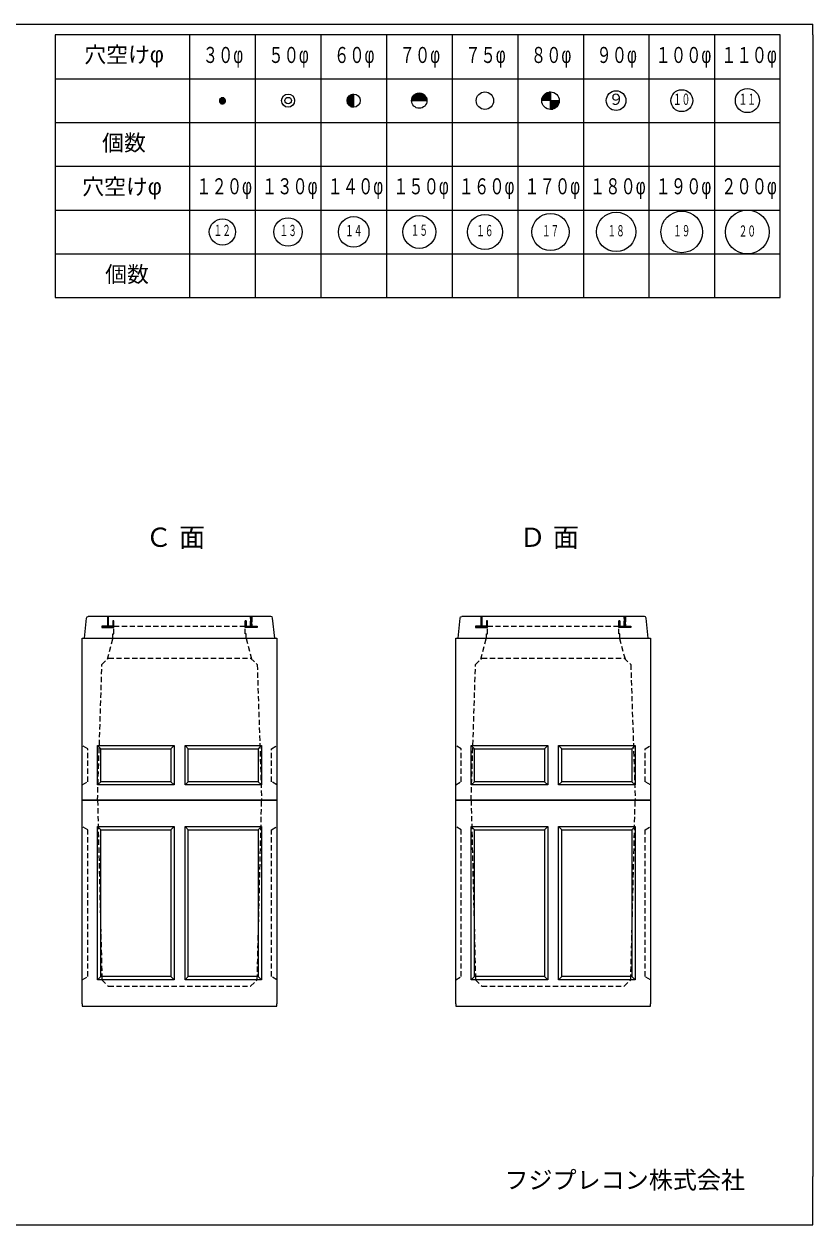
# Model space of a CAD drawing. Units: millimetres, scale not verified. Extents: x -3704 to 3796, y -2790 to 2696.
# Drawn here: x 189 to 3796, y -2790 to 2696 of the extents above; entities that cross this region are included whole.
import ezdxf
from ezdxf.enums import TextEntityAlignment as Align

# ---------------------------------------------------------------- set-up
doc = ezdxf.new("R2010")
doc.units = ezdxf.units.MM
doc.header["$LTSCALE"] = 20
doc.linetypes.add('DASHED1', pattern=[1.8, 1.2, -0.6])
doc.layers.add('0-0_レイヤ_1', color=7, linetype='Continuous')
doc.styles.add('HG丸ｺﾞｼｯｸM-PRO', font='')
doc.styles.add('ＭＳ ゴシック', font='')
doc.styles.get('HG丸ｺﾞｼｯｸM-PRO').set_extended_font_data('HG丸ｺﾞｼｯｸM-PRO')
doc.styles.get('ＭＳ ゴシック').set_extended_font_data('MS Gothic')

msp = doc.modelspace()

# ---------------------------------------------------------------- linework, layer by layer
at = {"layer": '0-0_レイヤ_1'}
for p, q in [((3795.88, 2646.47), (3795.88, 2696.47)), ((945.88, 2646.47), (945.88, 1446.47)), ((1245.88, 2646.47), (1245.88, 1446.47)), ((1545.88, 2646.47), (1545.88, 1446.47)), ((1845.88, 2646.47), (1845.88, 1446.47)), ((2145.88, 2646.47), (2145.88, 1446.47)), ((2445.88, 2646.47), (2445.88, 1446.47)), ((2745.88, 2646.47), (2745.88, 1446.47)), ((3045.88, 2646.47), (3045.88, 1446.47)), ((3345.88, 2646.47), (3345.88, 1446.47)), ((3795.88, 2646.47), (3795.88, -2568.82)), ((331.45, 2446.47), (945.88, 2446.47)), ((945.88, 2446.47), (3645.88, 2446.47)), ((1089.41, 2360), (1102.36, 2360)), ((1669.11, 2360), (1695.88, 2360)), ((1670.21, 2362), (1695.88, 2362)), ((1671.54, 2364), (1695.88, 2364)), ((1673.11, 2366), (1695.88, 2366)), ((1674.99, 2368), (1695.88, 2368)), ((1677.27, 2370), (1695.88, 2370)), ((1680.13, 2372), (1695.88, 2372)), ((1683.96, 2374), (1695.88, 2374)), ((1690.59, 2376), (1695.88, 2376)), ((1695.88, 2316.47), (1695.88, 2376.47)), ((1963.6, 2360), (2028.16, 2360)), ((1964.52, 2362), (2027.25, 2362)), ((1965.59, 2364), (2026.18, 2364)), ((1966.84, 2366), (2024.93, 2366)), ((1968.29, 2368), (2023.48, 2368)), ((1969.97, 2370), (2021.79, 2370)), ((1971.94, 2372), (2019.82, 2372)), ((1974.27, 2374), (2017.5, 2374)), ((1977.09, 2376), (2014.67, 2376)), ((1980.69, 2378), (2011.08, 2378)), ((1985.84, 2380), (2005.92, 2380)), ((2558.24, 2360), (2595.88, 2360)), ((2559.02, 2362), (2595.88, 2362)), ((2559.93, 2364), (2595.88, 2364)), ((2560.97, 2366), (2595.88, 2366)), ((2562.17, 2368), (2595.88, 2368)), ((2563.53, 2370), (2595.88, 2370)), ((2565.09, 2372), (2595.88, 2372)), ((2566.86, 2374), (2595.88, 2374)), ((2568.9, 2376), (2595.88, 2376)), ((2571.27, 2378), (2595.88, 2378)), ((2574.07, 2380), (2595.88, 2380)), ((2577.51, 2382), (2595.88, 2382)), ((2582.04, 2384), (2595.88, 2384)), ((2589.76, 2386), (2595.88, 2386)), ((1080.89, 2346), (1110.87, 2346)), ((1080.96, 2348), (1110.8, 2348)), ((1081.09, 2344), (1110.68, 2344)), ((1081.3, 2350), (1110.46, 2350)), ((1081.56, 2342), (1110.2, 2342)), ((1081.94, 2352), (1109.83, 2352)), ((1082.35, 2340), (1109.41, 2340)), ((1082.91, 2354), (1108.86, 2354)), ((1083.5, 2338), (1108.26, 2338)), ((1084.3, 2356), (1107.47, 2356)), ((1085.14, 2336), (1106.62, 2336)), ((1086.29, 2358), (1105.48, 2358)), ((1087.55, 2334), (1104.22, 2334)), ((1091.93, 2332), (1099.83, 2332)), ((1665.89, 2346), (1695.88, 2346)), ((1665.92, 2348), (1695.88, 2348)), ((1665.98, 2344), (1695.88, 2344)), ((1666.09, 2350), (1695.88, 2350)), ((1666.22, 2342), (1695.88, 2342)), ((1666.4, 2352), (1695.88, 2352)), ((1666.59, 2340), (1695.88, 2340)), ((1666.84, 2354), (1695.88, 2354)), ((1667.1, 2338), (1695.88, 2338)), ((1667.44, 2356), (1695.88, 2356)), ((1667.77, 2336), (1695.88, 2336)), ((1668.19, 2358), (1695.88, 2358)), ((1668.6, 2334), (1695.88, 2334)), ((1669.6, 2332), (1695.88, 2332)), ((1670.81, 2330), (1695.88, 2330)), ((1672.24, 2328), (1695.88, 2328)), ((1673.95, 2326), (1695.88, 2326)), ((1676.01, 2324), (1695.88, 2324)), ((1678.53, 2322), (1695.88, 2322)), ((1681.76, 2320), (1695.88, 2320)), ((1686.43, 2318), (1695.88, 2318)), ((1960.88, 2346.47), (2030.88, 2346.47)), ((1960.92, 2348), (2030.85, 2348)), ((1961.06, 2350), (2030.7, 2350)), ((1961.32, 2352), (2030.44, 2352)), ((1961.7, 2354), (2030.06, 2354)), ((1962.2, 2356), (2029.56, 2356)), ((1962.84, 2358), (2028.93, 2358)), ((2555.91, 2348), (2595.88, 2348)), ((2556.04, 2350), (2595.88, 2350)), ((2556.27, 2352), (2595.88, 2352)), ((2556.6, 2354), (2595.88, 2354)), ((2557.03, 2356), (2595.88, 2356)), ((2557.58, 2358), (2595.88, 2358)), ((2595.88, 2346), (2635.88, 2346)), ((2595.88, 2344), (2635.81, 2344)), ((2595.88, 2342), (2635.63, 2342)), ((2595.88, 2340), (2635.36, 2340)), ((2595.88, 2338), (2634.98, 2338)), ((2595.88, 2336), (2634.49, 2336)), ((2595.88, 2334), (2633.89, 2334)), ((2595.88, 2332), (2633.17, 2332)), ((2595.88, 2330), (2632.33, 2330)), ((2595.88, 2328), (2631.36, 2328)), ((2595.88, 2326), (2630.25, 2326)), ((2595.88, 2324), (2628.97, 2324)), ((2595.88, 2322), (2627.52, 2322)), ((2595.88, 2320), (2625.87, 2320)), ((2595.88, 2318), (2623.98, 2318)), ((2595.88, 2316), (2621.8, 2316)), ((2595.88, 2314), (2619.24, 2314)), ((2595.88, 2312), (2616.17, 2312)), ((2595.88, 2310), (2612.31, 2310)), ((2595.88, 2308), (2606.84, 2308)), ((331.45, 2246.47), (945.88, 2246.47)), ((945.88, 2246.47), (3645.88, 2246.47)), ((331.45, 2046.47), (945.88, 2046.47)), ((945.88, 2046.47), (3645.88, 2046.47)), ((331.45, 1846.47), (945.88, 1846.47)), ((945.88, 1846.47), (3645.88, 1846.47)), ((331.45, 1646.47), (945.88, 1646.47)), ((945.88, 1646.47), (3645.88, 1646.47)), ((464.88, -110), (474.88, -17.5)), ((1317.38, -10), (482.38, -10)), ((569.88, -12), (574.88, -12)), ((569.88, -14), (574.88, -14)), ((569.88, -16), (574.88, -16)), ((569.88, -18), (574.88, -18)), ((569.88, -20), (574.88, -20)), ((569.88, -22), (574.88, -22)), ((569.88, -24), (574.88, -24)), ((569.88, -26), (574.88, -26)), ((569.88, -28), (574.88, -28)), ((569.88, -30), (574.88, -30)), ((569.88, -32), (574.88, -32)), ((569.88, -34), (574.88, -34)), ((569.88, -36), (574.88, -36)), ((569.88, -38), (574.88, -38)), ((569.88, -40), (574.88, -40)), ((569.88, -42), (574.88, -42)), ((569.88, -44), (574.88, -44)), ((569.88, -46), (574.88, -46)), ((569.88, -48), (574.88, -48)), ((569.88, -50), (574.88, -50)), ((569.88, -52), (574.88, -52)), ((569.88, -54), (574.88, -54)), ((594.88, -30), (599.88, -30)), ((594.88, -32), (599.88, -32)), ((594.88, -34), (599.88, -34)), ((594.88, -36), (599.88, -36)), ((594.88, -38), (599.88, -38)), ((594.88, -40), (599.88, -40)), ((594.88, -42), (599.88, -42)), ((594.88, -44), (599.88, -44)), ((594.88, -46), (599.88, -46)), ((594.88, -48), (599.88, -48)), ((594.88, -50), (599.88, -50)), ((594.88, -52), (599.88, -52)), ((594.88, -54), (599.88, -54)), ((1199.88, -30), (1204.88, -30)), ((1199.88, -32), (1204.88, -32)), ((1199.88, -34), (1204.88, -34)), ((1199.88, -36), (1204.88, -36)), ((1199.88, -38), (1204.88, -38)), ((1199.88, -40), (1204.88, -40)), ((1199.88, -42), (1204.88, -42)), ((1199.88, -44), (1204.88, -44)), ((1199.88, -46), (1204.88, -46)), ((1199.88, -48), (1204.88, -48)), ((1199.88, -50), (1204.88, -50)), ((1199.88, -52), (1204.88, -52)), ((1199.88, -54), (1204.88, -54)), ((1224.88, -12), (1229.88, -12)), ((1224.88, -14), (1229.88, -14)), ((1224.88, -16), (1229.88, -16)), ((1224.88, -18), (1229.88, -18)), ((1224.88, -20), (1229.88, -20)), ((1224.88, -22), (1229.88, -22)), ((1224.88, -24), (1229.88, -24)), ((1224.88, -26), (1229.88, -26)), ((1224.88, -28), (1229.88, -28)), ((1224.88, -30), (1229.88, -30)), ((1224.88, -32), (1229.88, -32)), ((1224.88, -34), (1229.88, -34)), ((1224.88, -36), (1229.88, -36)), ((1224.88, -38), (1229.88, -38)), ((1224.88, -40), (1229.88, -40)), ((1224.88, -42), (1229.88, -42)), ((1224.88, -44), (1229.88, -44)), ((1224.88, -46), (1229.88, -46)), ((1224.88, -48), (1229.88, -48)), ((1224.88, -50), (1229.88, -50)), ((1224.88, -52), (1229.88, -52)), ((1224.88, -54), (1229.88, -54)), ((1334.88, -110), (1324.88, -17.5)), ((2172.88, -110), (2182.88, -17.5)), ((3025.38, -10), (2190.38, -10)), ((2277.88, -12), (2282.88, -12)), ((2277.88, -14), (2282.88, -14)), ((2277.88, -16), (2282.88, -16)), ((2277.88, -18), (2282.88, -18)), ((2277.88, -20), (2282.88, -20)), ((2277.88, -22), (2282.88, -22)), ((2277.88, -24), (2282.88, -24)), ((2277.88, -26), (2282.88, -26)), ((2277.88, -28), (2282.88, -28)), ((2277.88, -30), (2282.88, -30)), ((2277.88, -32), (2282.88, -32)), ((2277.88, -34), (2282.88, -34)), ((2277.88, -36), (2282.88, -36)), ((2277.88, -38), (2282.88, -38)), ((2277.88, -40), (2282.88, -40)), ((2277.88, -42), (2282.88, -42)), ((2277.88, -44), (2282.88, -44)), ((2277.88, -46), (2282.88, -46)), ((2277.88, -48), (2282.88, -48)), ((2277.88, -50), (2282.88, -50)), ((2277.88, -52), (2282.88, -52)), ((2277.88, -54), (2282.88, -54)), ((2302.88, -30), (2307.88, -30)), ((2302.88, -32), (2307.88, -32)), ((2302.88, -34), (2307.88, -34)), ((2302.88, -36), (2307.88, -36)), ((2302.88, -38), (2307.88, -38)), ((2302.88, -40), (2307.88, -40)), ((2302.88, -42), (2307.88, -42)), ((2302.88, -44), (2307.88, -44)), ((2302.88, -46), (2307.88, -46)), ((2302.88, -48), (2307.88, -48)), ((2302.88, -50), (2307.88, -50)), ((2302.88, -52), (2307.88, -52)), ((2302.88, -54), (2307.88, -54)), ((2907.88, -30), (2912.88, -30)), ((2907.88, -32), (2912.88, -32)), ((2907.88, -34), (2912.88, -34)), ((2907.88, -36), (2912.88, -36)), ((2907.88, -38), (2912.88, -38)), ((2907.88, -40), (2912.88, -40)), ((2907.88, -42), (2912.88, -42)), ((2907.88, -44), (2912.88, -44)), ((2907.88, -46), (2912.88, -46)), ((2907.88, -48), (2912.88, -48)), ((2907.88, -50), (2912.88, -50)), ((2907.88, -52), (2912.88, -52)), ((2907.88, -54), (2912.88, -54)), ((2932.88, -12), (2937.88, -12)), ((2932.88, -14), (2937.88, -14)), ((2932.88, -16), (2937.88, -16)), ((2932.88, -18), (2937.88, -18)), ((2932.88, -20), (2937.88, -20)), ((2932.88, -22), (2937.88, -22)), ((2932.88, -24), (2937.88, -24)), ((2932.88, -26), (2937.88, -26)), ((2932.88, -28), (2937.88, -28)), ((2932.88, -30), (2937.88, -30)), ((2932.88, -32), (2937.88, -32)), ((2932.88, -34), (2937.88, -34)), ((2932.88, -36), (2937.88, -36)), ((2932.88, -38), (2937.88, -38)), ((2932.88, -40), (2937.88, -40)), ((2932.88, -42), (2937.88, -42)), ((2932.88, -44), (2937.88, -44)), ((2932.88, -46), (2937.88, -46)), ((2932.88, -48), (2937.88, -48)), ((2932.88, -50), (2937.88, -50)), ((2932.88, -52), (2937.88, -52)), ((2932.88, -54), (2937.88, -54)), ((3042.88, -110), (3032.88, -17.5)), ((544.88, -56), (594.88, -56)), ((544.88, -58), (594.88, -58)), ((544.88, -60), (594.88, -60)), ((594.88, -56), (599.88, -56)), ((594.88, -58), (599.88, -58)), ((594.88, -60), (599.88, -60)), ((1199.88, -56), (1254.88, -56)), ((1199.88, -58), (1254.88, -58)), ((2252.88, -56), (2302.88, -56)), ((2252.88, -58), (2302.88, -58)), ((2252.88, -60), (2302.88, -60)), ((2302.88, -56), (2307.88, -56)), ((2302.88, -58), (2307.88, -58)), ((2302.88, -60), (2307.88, -60)), ((2907.88, -56), (2962.88, -56)), ((2907.88, -58), (2962.88, -58)), ((539.88, -615), (524.88, -600)), ((859.88, -615), (874.88, -600)), ((939.88, -615), (924.88, -600)), ((1274.88, -600), (1259.88, -615)), ((2247.88, -615), (2232.88, -600)), ((2567.88, -615), (2582.88, -600)), ((2647.88, -615), (2632.88, -600)), ((2982.88, -600), (2967.88, -615)), ((874.88, -780), (859.88, -765)), ((1274.88, -780), (1259.88, -765)), ((2582.88, -780), (2567.88, -765)), ((2982.88, -780), (2967.88, -765)), ((454.88, -850), (1344.88, -850)), ((1344.88, -850), (1344.88, -1780)), ((2162.88, -850), (3052.88, -850)), ((3052.88, -850), (3052.88, -1780)), ((524.88, -970), (539.88, -985)), ((524.88, -970), (874.88, -970)), ((524.88, -1670), (524.88, -970)), ((539.88, -985), (859.88, -985)), ((539.88, -1655), (539.88, -985)), ((859.88, -985), (874.88, -970)), ((859.88, -985), (859.88, -1655)), ((874.88, -970), (874.88, -1670)), ((924.88, -970), (939.88, -985)), ((924.88, -970), (1274.88, -970)), ((924.88, -1670), (924.88, -970)), ((939.88, -985), (1259.88, -985)), ((939.88, -1655), (939.88, -985)), ((1259.88, -985), (1274.88, -970)), ((1259.88, -985), (1259.88, -1655)), ((1274.88, -970), (1274.88, -1670)), ((2232.88, -970), (2247.88, -985)), ((2232.88, -970), (2582.88, -970)), ((2232.88, -1670), (2232.88, -970)), ((2247.88, -985), (2567.88, -985)), ((2247.88, -1655), (2247.88, -985)), ((2567.88, -985), (2582.88, -970)), ((2567.88, -985), (2567.88, -1655)), ((2582.88, -970), (2582.88, -1670)), ((2632.88, -970), (2647.88, -985)), ((2632.88, -970), (2982.88, -970)), ((2632.88, -1670), (2632.88, -970)), ((2647.88, -985), (2967.88, -985)), ((2647.88, -1655), (2647.88, -985)), ((2967.88, -985), (2982.88, -970)), ((2967.88, -985), (2967.88, -1655)), ((2982.88, -970), (2982.88, -1670)), ((524.88, -1670), (539.88, -1655)), ((874.88, -1670), (524.88, -1670)), ((859.88, -1655), (539.88, -1655)), ((874.88, -1670), (859.88, -1655)), ((924.88, -1670), (939.88, -1655)), ((1274.88, -1670), (924.88, -1670)), ((1259.88, -1655), (939.88, -1655)), ((1274.88, -1670), (1259.88, -1655)), ((2232.88, -1670), (2247.88, -1655)), ((2582.88, -1670), (2232.88, -1670)), ((2567.88, -1655), (2247.88, -1655)), ((2582.88, -1670), (2567.88, -1655)), ((2632.88, -1670), (2647.88, -1655)), ((2982.88, -1670), (2632.88, -1670)), ((2967.88, -1655), (2647.88, -1655)), ((2982.88, -1670), (2967.88, -1655)), ((3795.88, -2740.32), (3795.88, -2568.82))]:
    msp.add_line(p, q, dxfattribs=at)
at = {"layer": '0-0_レイヤ_1', "linetype": 'DASHED1'}
for p, q in [((599.88, -55), (1199.88, -55)), ((2307.88, -55), (2907.88, -55)), ((569.88, -205), (594.88, -110)), ((1229.88, -205), (1204.88, -110)), ((2277.88, -205), (2302.88, -110)), ((2937.88, -205), (2912.88, -110)), ((524.88, -850), (544.88, -1670)), ((1254.88, -1670), (1274.88, -850)), ((2232.88, -850), (2252.88, -1670)), ((2962.88, -1670), (2982.88, -850)), ((479.88, -985), (454.88, -970)), ((479.88, -1655), (479.88, -985)), ((1319.88, -985), (1344.88, -970)), ((1319.88, -1655), (1319.88, -985)), ((2187.88, -985), (2162.88, -970)), ((2187.88, -1655), (2187.88, -985)), ((3027.88, -985), (3052.88, -970)), ((3027.88, -1655), (3027.88, -985)), ((454.88, -1670), (479.88, -1655)), ((544.88, -1670), (574.88, -1700)), ((574.88, -1700), (1224.88, -1700)), ((1224.88, -1700), (1254.88, -1670)), ((1344.88, -1670), (1319.88, -1655)), ((2162.88, -1670), (2187.88, -1655)), ((2252.88, -1670), (2282.88, -1700)), ((2282.88, -1700), (2932.88, -1700)), ((2932.88, -1700), (2962.88, -1670)), ((3052.88, -1670), (3027.88, -1655))]:
    msp.add_line(p, q, dxfattribs=at)
at = {"layer": '0-0_レイヤ_1'}
for points in [[(-3532.94, 2696.47), (3545.88, 2696.47), (3795.88, 2696.47)], [(945.88, 2646.47), (331.45, 2646.47), (331.45, 1446.47), (945.88, 1446.47)], [(945.88, 1446.47), (3645.88, 1446.47), (3645.88, 2646.47), (945.88, 2646.47)], [(2595.88, 2386.47), (2595.88, 2346.47), (2555.88, 2346.47)], [(2595.88, 2306.47), (2595.88, 2346.47), (2635.88, 2346.47)], [(474.88, -17.5), (476.89, -12.18), (482.38, -10)], [(574.88, -55), (574.88, -10), (569.88, -10), (569.88, -55)], [(1324.88, -17.5), (1322.43, -11.85), (1317.38, -10)], [(2182.88, -17.5), (2184.89, -12.18), (2190.38, -10)], [(2282.88, -55), (2282.88, -10), (2277.88, -10), (2277.88, -55)], [(3032.88, -17.5), (3030.43, -11.85), (3025.38, -10)], [(594.88, -55), (544.88, -55), (544.88, -60), (594.88, -60)], [(2302.88, -55), (2252.88, -55), (2252.88, -60), (2302.88, -60)], [(524.88, -780), (539.88, -765), (539.88, -615), (859.88, -615), (859.88, -765), (539.88, -765)], [(924.88, -780), (939.88, -765), (939.88, -615), (1259.88, -615), (1259.88, -765), (939.88, -765)], [(2232.88, -780), (2247.88, -765), (2247.88, -615), (2567.88, -615), (2567.88, -765), (2247.88, -765)], [(2632.88, -780), (2647.88, -765), (2647.88, -615), (2967.88, -615), (2967.88, -765), (2647.88, -765)], [(454.88, -1780), (454.88, -850), (1344.88, -850), (454.88, -850), (1344.88, -850)], [(2162.88, -1780), (2162.88, -850), (3052.88, -850), (2162.88, -850), (3052.88, -850)], [(454.88, -1780), (454.88, -1790), (1344.88, -1790), (1344.88, -1780)], [(2162.88, -1780), (2162.88, -1790), (3052.88, -1790), (3052.88, -1780)], [(-3532.94, -2790.32), (3545.88, -2790.32), (3795.88, -2790.32), (3795.88, -2740.32)]]:
    msp.add_lwpolyline(points, dxfattribs=at)
at = {"layer": '0-0_レイヤ_1', "linetype": 'DASHED1'}
for points in [[(594.88, -110), (594.88, -90), (599.88, -90), (599.88, -30), (594.88, -30), (594.88, -55), (574.88, -55), (574.88, -10), (569.88, -10), (569.88, -55), (544.88, -55), (544.88, -60), (599.88, -60)], [(1204.88, -110), (1204.88, -90), (1199.88, -90), (1199.88, -30), (1204.88, -30), (1204.88, -55), (1224.88, -55), (1224.88, -10), (1229.88, -10), (1229.88, -55), (1254.88, -55), (1254.88, -60), (1199.88, -60)], [(2302.88, -110), (2302.88, -90), (2307.88, -90), (2307.88, -30), (2302.88, -30), (2302.88, -55), (2282.88, -55), (2282.88, -10), (2277.88, -10), (2277.88, -55), (2252.88, -55), (2252.88, -60), (2307.88, -60)], [(2912.88, -110), (2912.88, -90), (2907.88, -90), (2907.88, -30), (2912.88, -30), (2912.88, -55), (2932.88, -55), (2932.88, -10), (2937.88, -10), (2937.88, -55), (2962.88, -55), (2962.88, -60), (2907.88, -60)], [(524.88, -850), (544.88, -230), (574.88, -200), (1224.88, -200), (1254.88, -230), (1274.88, -850)], [(2232.88, -850), (2252.88, -230), (2282.88, -200), (2932.88, -200), (2962.88, -230), (2982.88, -850)], [(454.88, -780), (479.88, -765), (479.88, -615), (454.88, -600)], [(1344.88, -780), (1319.88, -765), (1319.88, -615), (1344.88, -600)], [(2162.88, -780), (2187.88, -765), (2187.88, -615), (2162.88, -600)], [(3052.88, -780), (3027.88, -765), (3027.88, -615), (3052.88, -600)]]:
    msp.add_lwpolyline(points, dxfattribs=at)
at = {"layer": '0-0_レイヤ_1'}
for points in [[(599.88, -60), (599.88, -30), (594.88, -30), (594.88, -60)], [(1199.88, -55), (1204.88, -55), (1204.88, -30), (1199.88, -30)], [(1224.88, -55), (1229.88, -55), (1229.88, -10), (1224.88, -10)], [(2307.88, -60), (2307.88, -30), (2302.88, -30), (2302.88, -60)], [(2907.88, -55), (2912.88, -55), (2912.88, -30), (2907.88, -30)], [(2932.88, -55), (2937.88, -55), (2937.88, -10), (2932.88, -10)], [(1199.88, -55), (1254.88, -55), (1254.88, -60), (1199.88, -60)], [(2907.88, -55), (2962.88, -55), (2962.88, -60), (2907.88, -60)], [(454.88, -850), (454.88, -110), (1344.88, -110), (1344.88, -850)], [(2162.88, -850), (2162.88, -110), (3052.88, -110), (3052.88, -850)], [(524.88, -780), (524.88, -600), (874.88, -600), (874.88, -780)], [(924.88, -780), (924.88, -600), (1274.88, -600), (1274.88, -780)], [(2232.88, -780), (2232.88, -600), (2582.88, -600), (2582.88, -780)], [(2632.88, -780), (2632.88, -600), (2982.88, -600), (2982.88, -780)]]:
    msp.add_lwpolyline(points, close=True, dxfattribs=at)
for centre, radius in [((1395.88, 2346.47), 30), ((1395.88, 2346.47), 15), ((1695.88, 2346.47), 30), ((1995.88, 2346.47), 35), ((2295.88, 2346.47), 40), ((2595.88, 2346.47), 40), ((2895.88, 2346.47), 45), ((3195.88, 2346.47), 50), ((3495.88, 2346.47), 55), ((1395.88, 1746.47), 65), ((1695.88, 1746.47), 70), ((1995.88, 1746.47), 75), ((2295.88, 1746.47), 80), ((2595.88, 1746.47), 85), ((2895.88, 1746.47), 90), ((3195.88, 1746.47), 95), ((3495.88, 1746.47), 100), ((1095.88, 1746.47), 60)]:
    msp.add_circle(centre, radius, dxfattribs=at)

# ---------------------------------------------------------------- texts
for s, height, style, p in [('穴空けφ', 73.31, 'HG丸ｺﾞｼｯｸM-PRO', (464.21, 2498.28)), ('９', 51.32, 'HG丸ｺﾞｼｯｸM-PRO', (2860.89, 2311.57)), ('個数', 73.31, 'HG丸ｺﾞｼｯｸM-PRO', (545.73, 2095.35)), ('穴空けφ', 73.31, 'HG丸ｺﾞｼｯｸM-PRO', (454.89, 1895.05)), ('個数', 73.31, 'HG丸ｺﾞｼｯｸM-PRO', (559.7, 1494.45)), ('Ｃ 面', 87.98, 'HG丸ｺﾞｼｯｸM-PRO', (744.44, 281.34)), ('Ｄ 面', 87.98, 'HG丸ｺﾞｼｯｸM-PRO', (2453.8, 281.34)), ('フジプレコン株式会社', 80.65, 'ＭＳ ゴシック', (2385.06, -2649.21))]:
    msp.add_text(s, height=height, dxfattribs=dict(at, style=style)).set_placement(p, align=Align.BOTTOM_LEFT)
at = {"layer": '0-0_レイヤ_1', "style": 'HG丸ｺﾞｼｯｸM-PRO'}
for s, height, width, p in [('３０φ', 73.31, 0.7, (1005.88, 2496.47)), ('５０φ', 73.31, 0.7, (1305.88, 2496.47)), ('６０φ', 73.31, 0.7, (1605.88, 2496.47)), ('７０φ', 73.31, 0.7, (1905.88, 2496.47)), ('７５φ', 73.31, 0.7, (2205.88, 2496.47)), ('８０φ', 73.31, 0.7, (2505.88, 2496.47)), ('９０φ', 73.31, 0.7, (2805.88, 2496.47)), ('１００φ', 73.31, 0.7, (3075.88, 2496.47)), ('１１０φ', 73.31, 0.7, (3375.88, 2496.47)), ('１０', 51.32, 0.55, (3155.75, 2311.84)), ('１１', 51.32, 0.55, (3456.05, 2311.9)), ('１２０φ', 73.31, 0.7, (975.88, 1896.47)), ('１３０φ', 73.31, 0.7, (1275.88, 1896.47)), ('１４０φ', 73.31, 0.7, (1575.88, 1896.47)), ('１５０φ', 73.31, 0.7, (1875.88, 1896.47)), ('１７０φ', 73.31, 0.7, (2475.88, 1896.47)), ('１８０φ', 73.31, 0.7, (2775.88, 1896.47)), ('１９０φ', 73.31, 0.7, (3075.88, 1896.47)), ('２００φ', 73.31, 0.7, (3375.88, 1896.47)), ('１２', 51.32, 0.55, (1055.5, 1712.62)), ('１３', 51.32, 0.55, (1357.09, 1712.33)), ('１４', 51.32, 0.55, (1656.44, 1711.81)), ('１５', 51.32, 0.55, (1956.61, 1713.44)), ('１６', 51.32, 0.55, (2256.14, 1711.64)), ('１７', 51.32, 0.55, (2556.54, 1711.06)), ('１８', 51.32, 0.55, (2856.32, 1711.06)), ('１９', 51.32, 0.55, (3156.36, 1711.02)), ('２０', 51.32, 0.55, (3456.18, 1709.76))]:
    msp.add_text(s, height=height, dxfattribs=dict(at, width=width)).set_placement(p, align=Align.BOTTOM_LEFT)
at = {"layer": '0-0_レイヤ_1', "style": 'HG丸ｺﾞｼｯｸM-PRO', "width": 0.7}
msp.add_text('１６０φ', height=73.31, rotation=0.001, dxfattribs=at).set_placement((2175.88, 1896.47), align=Align.BOTTOM_LEFT)

doc.saveas('drawing.dxf')
